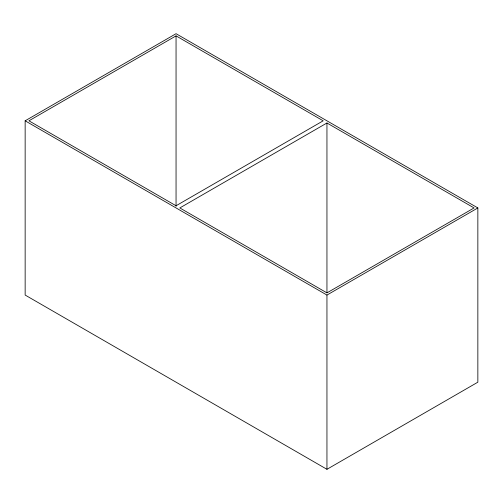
<?xml version="1.0" encoding="UTF-8"?>
<svg xmlns="http://www.w3.org/2000/svg" width="503" height="503" viewBox="0 0 503 503"><rect width="100%" height="100%" fill="white"/><g stroke="black" fill="none" stroke-linecap="round" stroke-linejoin="round"><path stroke-width="0.75" d="M25.15 120.814L176.05 33.695L477.85 207.94L477.85 382.186L326.95 469.305L25.15 295.06L25.15 120.814L326.95 295.06L477.85 207.94M176.05 35.876L28.923 120.814L176.05 205.758L323.178 120.814L176.05 35.876L176.05 206.368M326.95 122.996L179.823 207.94L326.95 292.884L474.078 207.94L326.95 122.996L326.95 292.702M326.95 295.06L326.95 469.305"/></g></svg>
